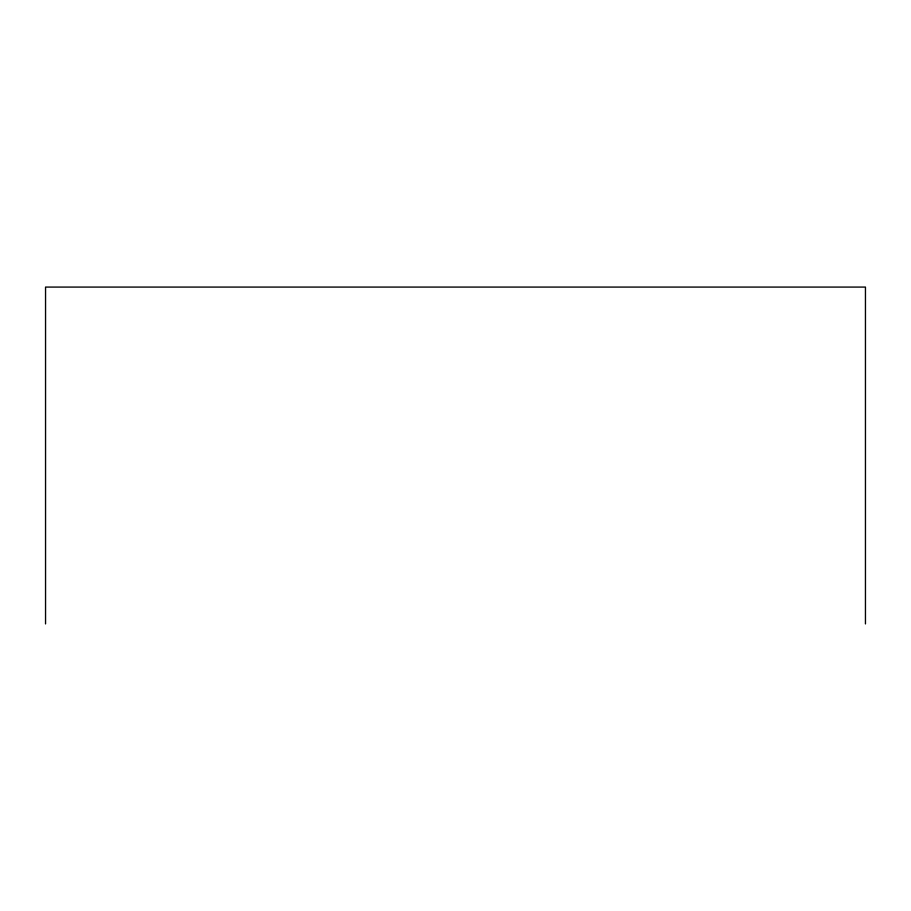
<?xml version="1.0" encoding="UTF-8"?>
<svg xmlns="http://www.w3.org/2000/svg" width="911" height="911" viewBox="0 0 911 911"><rect width="100%" height="100%" fill="white"/><g stroke="black" fill="none" stroke-linecap="round" stroke-linejoin="round"><path stroke-width="1.37" d="M865.45 623.921L865.45 287.079L45.55 287.079L45.55 623.921"/></g></svg>
